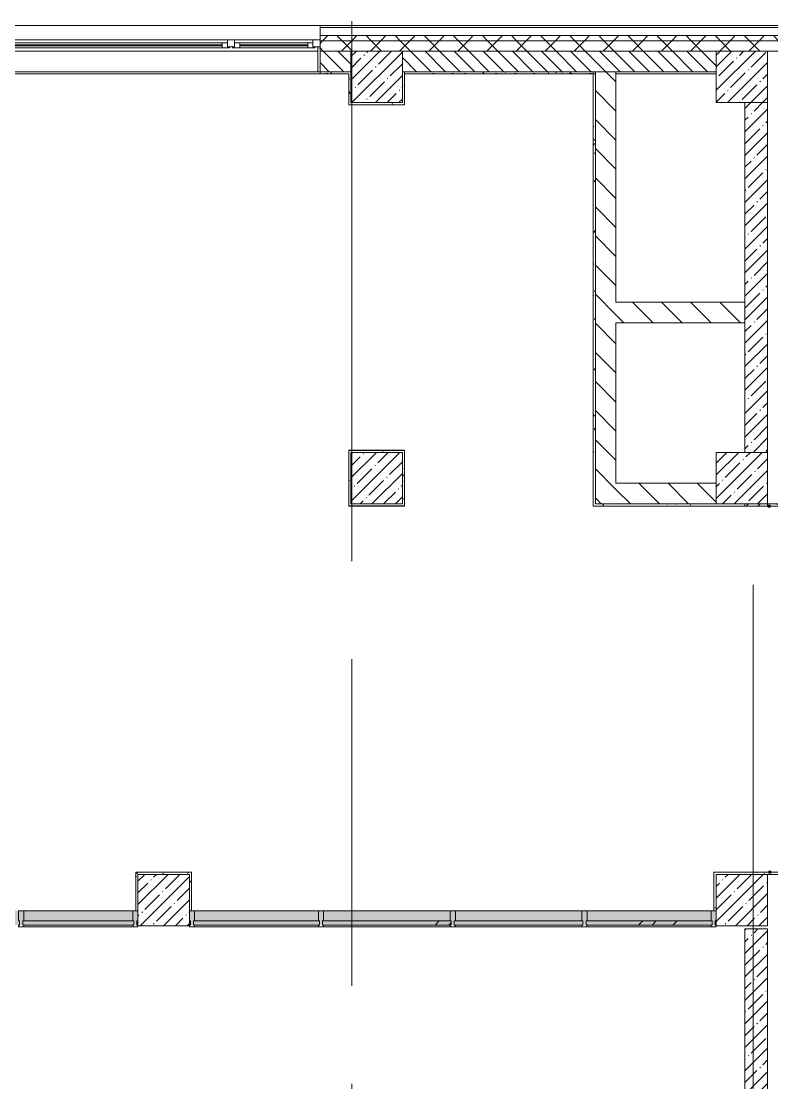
# Model space of a CAD drawing. Header units: millimetres. Extents: x -625 to 415037, y -3642 to 102118.
# Drawn here: x 366672 to 373968, y 17075 to 27390 of the extents above; entities that cross this region are included whole.
import ezdxf

# ---------------------------------------------------------------- set-up
doc = ezdxf.new("R2010")
doc.units = ezdxf.units.MM
doc.linetypes.add('Осевая', pattern=[6350, 1270, -952.5, 3175, -952.5])
doc.layers.add('A-AREA-PATT-3', color=7, linetype='Continuous', lineweight=5, true_color=0xe6fae8, transparency=1)
for name, color, linetype, lineweight in [('A-GLAZ', 7, 'Continuous', 9), ('A-GLAZ-1', 7, 'Continuous', 5), ('A-GLAZ-CURT', 7, 'Continuous', 9), ('A-GLAZ-CURT-1', 7, 'Continuous', 5), ('A-GLAZ-CURT-2', 7, 'Continuous', 20), ('A-GLAZ-CWMG', 7, 'Continuous', 9), ('A-GLAZ-CWMG-1', 7, 'Continuous', 20), ('A-WALL', 7, 'Continuous', 5), ('I-WALL', 7, 'Continuous', 5), ('S-COLS', 7, 'Continuous', 9), ('S-COLS-1', 7, 'Continuous', 5), ('Оси', 7, 'Continuous', 9), ('Оси-2', 7, 'Осевая', 9)]:
    doc.layers.add(name, color=color, linetype=linetype, lineweight=lineweight)
doc.layers.add('A-WALL-1', color=9, linetype='Continuous', lineweight=5, true_color=0x808080)
doc.layers.add('A-WALL-FNSH-1', color=9, linetype='Continuous', lineweight=5, true_color=0x808080)
pattern_1 = [(45, (289227.4, 1e-08), (-114.04925, 114.04925), []), (45, (289341.45, 1e-08), (-114.04925, 114.04925), [201.612, -40.322, 6.706, -33.617])]
pattern_2 = [(45, (289227.4, 1e-08), (-141.42136, 141.42136), []), (135, (289227.4, 1e-08), (-141.42136, -141.42136), [])]
pattern_3 = [(135, (289227.4, 1e-08), (-141.42136, -141.42136), [])]
pattern_4 = [(0, (289227.4, 1e-08), (243.84, 60.96), [20.117, -162.763, 20.117, -162.763, -975.36]), (0, (289227.4, 1e-08), (243.84, 60.96), [-365.76, 20.117, -345.643, 20.117, -162.763, -426.72]), (0, (289227.4, 1e-08), (243.84, 60.96), [-914.4, 20.117, -101.803, 20.117, -284.683]), (120, (289318.84, 30.48), (-174.71291, 180.691634), [20.117, -162.763, 20.117, -162.763, -975.36]), (120, (289318.84, 30.48), (-174.71291, 180.691634), [-365.76, 20.117, -345.643, 20.117, -162.763, -426.72]), (120, (289318.84, 30.48), (-174.71291, 180.691634), [-914.4, 20.117, -101.803, 20.117, -284.683]), (240, (289349.32, 152.4), (-69.12709, -241.651634), [20.117, -162.763, 20.117, -162.763, -975.36]), (240, (289349.32, 152.4), (-69.12709, -241.651634), [-365.76, 20.117, -345.643, 20.117, -162.763, -426.72]), (240, (289349.32, 152.4), (-69.12709, -241.651634), [-914.4, 20.117, -101.803, 20.117, -284.683])]

# ---------------------------------------------------------------- blocks, each defined once
blk = doc.blocks.new('BSC_Колонна _Прямоугольная - 500х500-23287078-Объем проектирования 3 этажа')
at = {"layer": 'S-COLS-1'}
h = blk.add_hatch(dxfattribs=at)
h.set_pattern_fill('FP_32', color=256, style=0, pattern_type=2)
h.set_pattern_definition([(45, (-84450, -22950), (-114.04925, 114.04925), []), (45, (-84335.95, -22950), (-114.04925, 114.04925), [201.613, -40.323, 6.706, -33.617])])
h.paths.add_polyline_path([(250, -250), (250, 250), (-250, 250), (-250, -250), (30, -250)])
for p, q in [((250, 250), (-250, 250)), ((-250, 250), (-250, -250)), ((250, -250), (250, 250)), ((-250, -250), (250, -250))]:
    blk.add_line(p, q, dxfattribs=at)
blk = doc.blocks.new('120_Окно_СКБ_2Ст - 120_Окно_СКБ_2Ст 3100х2500 _мал_створка слева_ 2-19089248-Объем проектирования 3 этажа')
at = {"layer": 'A-GLAZ'}
for p, q in [((-1550, -75), (-1550, -5)), ((-1550, -5), (-1480, -5)), ((-1480, -75), (-1550, -75)), ((-1480, -75), (-1500, -75)), ((-1500, -75), (-1500, -85)), ((-1500, -85), (670, -85)), ((670, -85), (-1500, -85)), ((-1480, -5), (-1480, -75)), ((650, -35), (-1480, -35)), ((-1480, -35), (-1480, -75)), ((-1430, -85), (-1430, -35)), ((600, -85), (600, -35)), ((650, -75), (650, -5)), ((650, -5), (720, -5)), ((650, -75), (650, -35)), ((720, -75), (650, -75)), ((670, -75), (650, -75)), ((670, -85), (670, -75)), ((720, -75), (700, -75)), ((700, -75), (700, -85)), ((700, -85), (1500, -85)), ((1500, -85), (700, -85)), ((720, -5), (720, -75)), ((1480, -35), (720, -35)), ((720, -35), (720, -75)), ((770, -85), (770, -35)), ((1430, -85), (1430, -35)), ((1480, -75), (1480, -5)), ((1480, -5), (1550, -5)), ((1480, -75), (1480, -35)), ((1550, -75), (1480, -75)), ((1500, -75), (1480, -75)), ((1500, -85), (1500, -75)), ((1550, -5), (1550, -75))]:
    blk.add_line(p, q, dxfattribs=at)
at = {"layer": 'A-GLAZ-1'}
for p, q in [((1550, -5), (-1550, -5)), ((-1530, -75), (-1500, -75)), ((-1430, -55), (600, -55)), ((600, -65), (-1430, -65)), ((670, -75), (700, -75)), ((770, -55), (1430, -55)), ((1430, -65), (770, -65)), ((1500, -75), (1530, -75))]:
    blk.add_line(p, q, dxfattribs=at)
blk = doc.blocks.new('BSC_Колонна _Прямоугольная - 500х500-V596-Объем проектирования 3 этажа')
at = {"layer": 'S-COLS-1'}
h = blk.add_hatch(dxfattribs=at)
h.set_pattern_fill('FP_136', color=256, style=0, pattern_type=2)
h.set_pattern_definition([(45, (-78830, -18850), (-114.04925, 114.04925), []), (45, (-78715.95, -18850), (-114.04925, 114.04925), [201.613, -40.323, 6.706, -33.617])])
h.paths.add_polyline_path([(-250, -250), (250, -250), (248, 250), (-250, 250), (-250, -243)])
for p, q in [((250, 250), (-250, 250)), ((-250, 250), (-250, -250)), ((250, -250), (250, 250)), ((-250, -250), (250, -250))]:
    blk.add_line(p, q, dxfattribs=at)
blk = doc.blocks.new('BSC_Колонна _Прямоугольная - 500х500-V597-Объем проектирования 3 этажа')
at = {"layer": 'S-COLS-1'}
h = blk.add_hatch(dxfattribs=at)
h.set_pattern_fill('FP_137', color=256, style=0, pattern_type=2)
h.set_pattern_definition([(45, (-84450, -18850), (-114.04925, 114.04925), []), (45, (-84335.95, -18850), (-114.04925, 114.04925), [201.613, -40.323, 6.706, -33.617])])
h.paths.add_polyline_path([(27, -250), (250, -250), (250, 250), (-250, 250), (-250, -250)])
for p, q in [((250, 250), (-250, 250)), ((-250, 250), (-250, -250)), ((250, -250), (250, 250)), ((-250, -250), (250, -250))]:
    blk.add_line(p, q, dxfattribs=at)
blk = doc.blocks.new('BSC_Колонна _Прямоугольная - 500х500-V598-Объем проектирования 3 этажа')
at = {"layer": 'S-COLS-1'}
h = blk.add_hatch(dxfattribs=at)
h.set_pattern_fill('FP_138', color=256, style=0, pattern_type=2)
h.set_pattern_definition([(45, (-80900, -22950), (-114.04925, 114.04925), []), (45, (-80785.95, -22950), (-114.04925, 114.04925), [201.613, -40.323, 6.706, -33.617])])
h.paths.add_polyline_path([(-250, -250), (250, -250), (250, 250), (-250, 250), (-250, -133)])
for p, q in [((250, 250), (-250, 250)), ((-250, 250), (-250, -250)), ((250, -250), (250, 250)), ((-250, -250), (250, -250))]:
    blk.add_line(p, q, dxfattribs=at)
blk = doc.blocks.new('Прямоугольный импост - Импост структурный с накладкой - 160мм-23618922-Объем проектирования 3 этажа')
at = {"layer": 'A-GLAZ-CWMG-1'}
for p, q in [((-50, 0), (-50, 17)), ((-50, 17), (0, 17)), ((-40, 0), (-50, 0)), ((-40, -40), (-40, 0)), ((0, 0), (-10, 0)), ((-10, 0), (-10, -40)), ((0, 17), (0, 7)), ((-50, -140), (-50, -40)), ((-50, -40), (-40, -40)), ((-10, -40), (0, -40)), ((0, -140), (-50, -140))]:
    blk.add_line(p, q, dxfattribs=at)
blk = doc.blocks.new('Системная панель - Стекло - 40мм-23618921-Объем проектирования 3 этажа')
at = {"layer": 'A-GLAZ-CURT-1'}
h = blk.add_hatch(dxfattribs=at)
h.set_pattern_fill('FP_227', color=256, style=0, pattern_type=2)
h.set_pattern_definition([(45, (-79932.5, -18407), (-565.6854, 565.6854), [400, -1200]), (45, (-80332.5, -18607), (-565.6854, 565.6854), [1200, -400]), (45, (-79532.5, -18807), (-565.6854, 565.6854), [400, -1200])])
h.paths.add_polyline_path([(393, 0), (613, 0), (613, 40), (-613, 40), (-613, 0), (-507, 0)])
at = {"layer": 'A-GLAZ-CURT-2'}
for p, q in [((613, 40), (-613, 40)), ((-613, 40), (-613, 0)), ((613, 0), (613, 40)), ((-613, 0), (613, 0))]:
    blk.add_line(p, q, dxfattribs=at)
blk = doc.blocks.new('Прямоугольный импост - Импост структурный с накладкой - 160мм-23562040-Объем проектирования 3 этажа')
at = {"layer": 'A-GLAZ-CWMG'}
for p, q in [((80335, 18747), (79130, 18747)), ((80335, 18590), (79130, 18590))]:
    blk.add_line(p, q, dxfattribs=at)
blk = doc.blocks.new('Прямоугольный импост - Импост структурный с накладкой - 160мм-V601-Объем проектирования 3 этажа')
at = {"layer": 'A-GLAZ-CWMG-1'}
for p, q in [((0, 17), (-50, 17)), ((-50, 17), (-50, 0)), ((-50, 0), (-40, 0)), ((-40, 0), (-40, -40)), ((-10, -40), (-10, 0)), ((-10, 0), (0, 0)), ((0, 7), (0, 17)), ((-40, -40), (-50, -40)), ((-50, -40), (-50, -140)), ((0, -40), (-10, -40)), ((-50, -140), (0, -140))]:
    blk.add_line(p, q, dxfattribs=at)
blk = doc.blocks.new('Системная панель - Стекло - 40мм-V602-Объем проектирования 3 этажа')
at = {"layer": 'A-GLAZ-CURT-1'}
h = blk.add_hatch(dxfattribs=at)
h.set_pattern_fill('FP_228', color=256, style=0, pattern_type=2)
h.set_pattern_definition([(45, (-83747.5, -18407), (-565.6854, 565.6854), [400, -1200]), (45, (-84147.5, -18607), (-565.6854, 565.6854), [1200, -400]), (45, (-83347.5, -18807), (-565.6854, 565.6854), [400, -1200])])
h.paths.add_polyline_path([(-122, 0), (613, 0), (613, 40), (-613, 40), (-613, 0), (-158, 0)])
at = {"layer": 'A-GLAZ-CURT-2'}
for p, q in [((613, 40), (-613, 40)), ((-613, 40), (-613, 0)), ((613, 0), (613, 40)), ((-613, 0), (613, 0))]:
    blk.add_line(p, q, dxfattribs=at)
blk = doc.blocks.new('Прямоугольный импост - Импост структурный с накладкой - 160мм-23618920-Объем проектирования 3 этажа')
at = {"layer": 'A-GLAZ-CWMG-1'}
for p, q in [((-25, 0), (-25, 17)), ((-25, 17), (25, 17)), ((-15, 0), (-25, 0)), ((-15, -40), (-15, 0)), ((25, 0), (15, 0)), ((15, 0), (15, -40)), ((25, 17), (25, 0)), ((-25, -140), (-25, -40)), ((-25, -40), (-15, -40)), ((15, -40), (25, -40)), ((25, -40), (25, -140)), ((25, -140), (-25, -140))]:
    blk.add_line(p, q, dxfattribs=at)
blk = doc.blocks.new('Системная панель - Стекло - 40мм-23618924-Объем проектирования 3 этажа')
at = {"layer": 'A-GLAZ-CURT-2'}
for p, q in [((625, 40), (-625, 40)), ((-625, 40), (-625, 0)), ((-625, 0), (625, 0)), ((625, 0), (625, 40))]:
    blk.add_line(p, q, dxfattribs=at)
blk = doc.blocks.new('Прямоугольный импост - Импост структурный с накладкой - 160мм-22751478-Объем проектирования 3 этажа')
at = {"layer": 'A-GLAZ-CWMG'}
for p, q in [((82895, 18747), (81665, 18747)), ((82895, 18590), (81665, 18590))]:
    blk.add_line(p, q, dxfattribs=at)
blk = doc.blocks.new('Системная панель - Стекло - 40мм-V638-Объем проектирования 3 этажа')
at = {"layer": 'A-GLAZ-CURT-1'}
h = blk.add_hatch(dxfattribs=at)
h.set_pattern_fill('FP_230', color=256, style=0, pattern_type=2)
h.set_pattern_definition([(45, (-81200, -18407), (-565.6854, 565.6854), [400, -1200]), (45, (-81600, -18607), (-565.6854, 565.6854), [1200, -400]), (45, (-80800, -18807), (-565.6854, 565.6854), [400, -1200])])
h.paths.add_polyline_path([(-625, 0), (625, 0), (625, 40), (-625, 40), (-625, 36)])
at = {"layer": 'A-GLAZ-CURT-2'}
for p, q in [((625, 40), (-625, 40)), ((-625, 40), (-625, 0)), ((-625, 0), (625, 0)), ((625, 0), (625, 40))]:
    blk.add_line(p, q, dxfattribs=at)
blk = doc.blocks.new('Системная панель - Стекло - 40мм-V643-Объем проектирования 3 этажа')
at = {"layer": 'A-GLAZ-CURT-2'}
for p, q in [((540, 40), (-540, 40)), ((-540, 40), (-540, 0)), ((-540, 0), (540, 0)), ((540, 0), (540, 40))]:
    blk.add_line(p, q, dxfattribs=at)
blk = doc.blocks.new('Прямоугольный импост - Импост структурный с накладкой - 160мм-23562401-Объем проектирования 3 этажа')
at = {"layer": 'A-GLAZ-CWMG'}
for p, q in [((75150, 18747), (74090, 18747)), ((75150, 18590), (74090, 18590))]:
    blk.add_line(p, q, dxfattribs=at)

msp = doc.modelspace()

# ---------------------------------------------------------------- hatches: boundary and pattern name
at = {"layer": 'A-AREA-PATT-3'}
h = msp.add_hatch(color=256, dxfattribs=at)
h.paths.add_polyline_path([(357898, 11800), (358061, 11800), (358061, 11820), (358021, 11820), (358021, 11840), (358031, 11840), (358031, 11940), (357971, 11940), (357971, 11900), (357898, 11900), (357898, 11857)])
h.paths.add_polyline_path([(359421, 11800), (359451, 11800), (359451, 11840), (359461, 11840), (359461, 11800), (359517, 11800), (359516, 11900), (359461, 11900), (359461, 11940), (359411, 11940), (359411, 11840), (359421, 11840), (359421, 11820), (359371, 11820), (359371, 11800), (359411, 11800)])
h.paths.add_polyline_path([(372162, 15493), (373427, 15494), (373427, 15593), (373417, 15593), (373417, 15633), (368317, 15633), (368317, 15593), (368307, 15593), (368307, 15493), (372132, 15493)])
h.paths.add_polyline_path([(365002, 15493), (367807, 15495), (367807, 15593), (367797, 15593), (367797, 15633), (363277, 15632), (363277, 15593), (363267, 15593), (363267, 15493), (364611, 15493)])
h.paths.add_polyline_path([(363210, 15650), (363210, 15660), (363250, 15660), (363249, 18590), (363210, 18590), (363210, 18600), (363112, 18599), (363110, 15650)])
h.paths.add_polyline_path([(369572, 18607), (373417, 18607), (373417, 18647), (373427, 18647), (373427, 18747), (368307, 18745), (368307, 18647), (368317, 18647), (368317, 18607), (369562, 18607)])
h.paths.add_polyline_path([(367797, 18607), (367797, 18647), (367807, 18647), (367807, 18747), (363267, 18747), (363267, 18647), (363277, 18647), (363279, 18607), (367793, 18607)])
h.paths.add_polyline_path([(373958, 19121), (373958, 19131), (373938, 19131), (373938, 19121)])
h.paths.add_polyline_path([(373932, 22669), (373952, 22669), (373952, 22680), (373932, 22680)])
at = {"layer": 'A-WALL'}
h = msp.add_hatch(dxfattribs=at)
h.set_pattern_fill('FP_24', color=256, style=0, pattern_type=2)
h.set_pattern_definition(pattern_2)
h.paths.add_polyline_path([(382406, 27200), (382437, 27200), (382437, 27250), (369577, 27250), (369577, 27200), (382387, 27200)])
h.paths.add_polyline_path([(363288, 27200), (363477, 27200), (363477, 27250), (362137, 27250), (362137, 27200), (363287, 27200)])
h.paths.add_polyline_path([(365577, 27200), (366477, 27200), (366477, 27250), (365577, 27250), (365577, 27210)])
h.paths.add_polyline_path([(359563, 27200), (360037, 27200), (360037, 27250), (358837, 27250), (358837, 27200), (359537, 27200)])
h.paths.add_polyline_path([(355747, 27200), (356337, 27200), (356337, 27250), (355747, 27250), (355747, 27243)])
h = msp.add_hatch(dxfattribs=at)
h.set_pattern_fill('FP_24', color=256, style=0, pattern_type=2)
h.set_pattern_definition(pattern_2)
h.paths.add_polyline_path([(375880, 27100), (382387, 27100), (382387, 27200), (369577, 27200), (369577, 27100), (373977, 27100)])
h.paths.add_polyline_path([(359537, 27100), (360037, 27100), (360037, 27200), (358837, 27200), (358837, 27100), (359019, 27100)])
h.paths.add_polyline_path([(355987, 27100), (356337, 27100), (356337, 27200), (355747, 27200), (355747, 27100), (355756, 27100)])
h.paths.add_polyline_path([(362137, 27100), (363477, 27100), (363477, 27200), (362137, 27200), (362137, 27140)])
h.paths.add_polyline_path([(365577, 27100), (366477, 27100), (366477, 27200), (365577, 27200), (365577, 27129)])
h = msp.add_hatch(dxfattribs=at)
h.set_pattern_fill('FP_2', color=256, style=0, pattern_type=2)
h.set_pattern_definition([(135, (289227.4, 1e-08), (-70.71068, -70.71068), [])])
h.paths.add_polyline_path([(370377, 26900), (373427, 26900), (373427, 27100), (370377, 27100), (370377, 27003)])
h.paths.add_polyline_path([(369877, 26900), (369877, 27100), (369577, 27100), (369577, 26900)])
h.paths.add_polyline_path([(365977, 26900), (365977, 27100), (365577, 27100), (365577, 26900), (365818, 26900)])
h.paths.add_polyline_path([(363267, 26900), (363477, 26900), (363477, 27100), (363267, 27100)])
h.paths.add_polyline_path([(362625, 26900), (362767, 26900), (362767, 27100), (362137, 27100), (362137, 26900), (362624, 26900)])
h.paths.add_polyline_path([(359019, 26900), (359537, 26900), (359537, 27100), (358837, 27100), (358837, 26900)])
h.paths.add_polyline_path([(356006, 26900), (356337, 26900), (356337, 27100), (355987, 27100), (355987, 26900)])
at = {"layer": 'I-WALL'}
h = msp.add_hatch(dxfattribs=at)
h.set_pattern_fill('FP_191', color=256, style=0, pattern_type=2)
h.set_pattern_definition(pattern_4)
h.paths.add_polyline_path([(369557, 26900), (369577, 26900), (369577, 27140), (369557, 27140), (369557, 26977)])
h = msp.add_hatch(dxfattribs=at)
h.set_pattern_fill('FP_191', color=256, style=0, pattern_type=2)
h.set_pattern_definition(pattern_4)
h.paths.add_polyline_path([(369577, 26880), (369877, 26880), (369877, 26900), (369577, 26900)])
h = msp.add_hatch(dxfattribs=at)
h.set_pattern_fill('FP_191', color=256, style=0, pattern_type=2)
h.set_pattern_definition(pattern_4)
h.paths.add_polyline_path([(369857, 26580), (369877, 26580), (369877, 26880), (369857, 26879), (369857, 26600)])
h = msp.add_hatch(dxfattribs=at)
h.set_pattern_fill('FP_191', color=256, style=0, pattern_type=2)
h.set_pattern_definition(pattern_4)
h.paths.add_polyline_path([(370388, 26600), (370397, 26600), (370397, 26900), (370377, 26900), (370377, 26600)])
h = msp.add_hatch(dxfattribs=at)
h.set_pattern_fill('FP_191', color=256, style=0, pattern_type=2)
h.set_pattern_definition(pattern_4)
h.paths.add_polyline_path([(372233, 26880), (372253, 26900), (370397, 26900), (370398, 26880), (372233, 26880)])
h = msp.add_hatch(dxfattribs=at)
h.set_pattern_fill('FP_191', color=256, style=0, pattern_type=2)
h.set_pattern_definition(pattern_4)
h.paths.add_polyline_path([(372253, 22680), (372253, 26900), (372233, 26876), (372233, 22680)])
h = msp.add_hatch(dxfattribs=at)
h.set_pattern_fill('FP_23', color=256, style=0, pattern_type=2)
h.set_pattern_definition(pattern_3)
h.paths.add_polyline_path([(372253, 24260), (372453, 24260), (372453, 26900), (372253, 26900), (372253, 24283)])
h = msp.add_hatch(dxfattribs=at)
h.set_pattern_fill('FP_191', color=256, style=0, pattern_type=2)
h.set_pattern_definition(pattern_4)
h.paths.add_polyline_path([(370377, 26580), (370397, 26580), (370397, 26600), (369877, 26600), (369877, 26580), (370374, 26580)])
h = msp.add_hatch(dxfattribs=at)
h.set_pattern_fill('FP_1', color=256, style=0, pattern_type=2)
h.set_pattern_definition(pattern_1)
h.paths.add_polyline_path([(373927, 22680), (373927, 22700), (373707, 22700), (373707, 22680)])
h.paths.add_polyline_path([(373736, 23200), (373927, 23200), (373927, 26600), (373707, 26600), (373707, 23200)])
h = msp.add_hatch(dxfattribs=at)
h.set_pattern_fill('FP_23', color=256, style=0, pattern_type=2)
h.set_pattern_definition(pattern_3)
h.paths.add_polyline_path([(372453, 24460), (373707, 24460), (373707, 24660), (372453, 24660)])
h = msp.add_hatch(dxfattribs=at)
h.set_pattern_fill('FP_23', color=256, style=0, pattern_type=2)
h.set_pattern_definition(pattern_3)
h.paths.add_polyline_path([(372453, 22700), (372453, 24260), (372253, 24260), (372253, 22700)])
h = msp.add_hatch(dxfattribs=at)
h.set_pattern_fill('FP_191', color=256, style=0, pattern_type=2)
h.set_pattern_definition(pattern_4)
h.paths.add_polyline_path([(369857, 23200), (370377, 23200), (370377, 23220), (369857, 23220)])
h = msp.add_hatch(dxfattribs=at)
h.set_pattern_fill('FP_191', color=256, style=0, pattern_type=2)
h.set_pattern_definition(pattern_4)
h.paths.add_polyline_path([(370397, 22680), (370397, 23220), (370377, 23220), (370377, 22680)])
h = msp.add_hatch(dxfattribs=at)
h.set_pattern_fill('FP_191', color=256, style=0, pattern_type=2)
h.set_pattern_definition(pattern_4)
h.paths.add_polyline_path([(369877, 22680), (369877, 23200), (369857, 23200), (369857, 22680)])
h = msp.add_hatch(dxfattribs=at)
h.set_pattern_fill('FP_23', color=256, style=0, pattern_type=2)
h.set_pattern_definition(pattern_3)
h.paths.add_polyline_path([(373407, 22700), (373427, 22700), (373427, 22900), (372453, 22900), (372453, 22700), (372779, 22700)])
h = msp.add_hatch(dxfattribs=at)
h.set_pattern_fill('FP_191', color=256, style=0, pattern_type=2)
h.set_pattern_definition(pattern_4)
h.paths.add_polyline_path([(372253, 22680), (373707, 22680), (373707, 22700), (372253, 22700), (372253, 22680)])
h.paths.add_polyline_path([(374197, 22680), (374197, 22700), (373927, 22700), (373927, 22680), (374197, 22680)])
h = msp.add_hatch(dxfattribs=at)
h.set_pattern_fill('FP_191', color=256, style=0, pattern_type=2)
h.set_pattern_definition(pattern_4)
h.paths.add_polyline_path([(368307, 19100), (368307, 19120), (367787, 19120), (367787, 19100), (368305, 19100)])
h = msp.add_hatch(dxfattribs=at)
h.set_pattern_fill('FP_191', color=256, style=0, pattern_type=2)
h.set_pattern_definition(pattern_4)
h.paths.add_polyline_path([(367787, 18747), (367807, 18748), (367807, 19100), (367787, 19099), (367787, 18747)])
h = msp.add_hatch(dxfattribs=at)
h.set_pattern_fill('FP_191', color=256, style=0, pattern_type=2)
h.set_pattern_definition(pattern_4)
h.paths.add_polyline_path([(368307, 18747), (368327, 18747), (368327, 19120), (368307, 19120), (368307, 18848)])
h = msp.add_hatch(dxfattribs=at)
h.set_pattern_fill('FP_191', color=256, style=0, pattern_type=2)
h.set_pattern_definition(pattern_4)
h.paths.add_polyline_path([(373594, 19100), (374197, 19100), (374197, 19120), (373407, 19120), (373407, 19100), (373573, 19100)])
h = msp.add_hatch(dxfattribs=at)
h.set_pattern_fill('FP_191', color=256, style=0, pattern_type=2)
h.set_pattern_definition(pattern_4)
h.paths.add_polyline_path([(373407, 18747), (373427, 18747), (373427, 19100), (373407, 19099)])
h = msp.add_hatch(dxfattribs=at)
h.set_pattern_fill('FP_1', color=256, style=0, pattern_type=2)
h.set_pattern_definition(pattern_1)
h.paths.add_polyline_path([(373719, 15530), (373927, 15530), (373927, 18570), (373707, 18570), (373707, 15530), (373714, 15530)])
at = {"layer": 'S-COLS-1'}
h = msp.add_hatch(dxfattribs=at)
h.set_pattern_fill('FP_1', color=256, style=0, pattern_type=2)
h.set_pattern_definition(pattern_1)
h.paths.add_polyline_path([(369877, 26600), (370377, 26600), (370377, 27100), (369877, 27100), (369877, 26603)])
h = msp.add_hatch(dxfattribs=at)
h.set_pattern_fill('FP_1', color=256, style=0, pattern_type=2)
h.set_pattern_definition(pattern_1)
h.paths.add_polyline_path([(373704, 26600), (373927, 26600), (373927, 27100), (373427, 27100), (373427, 26600)])

# ---------------------------------------------------------------- linework, layer by layer
at = {"layer": 'A-WALL'}
for p, q in [((366477, 27350), (369577, 27350)), ((382517, 27330), (369577, 27330)), ((382437, 27250), (369577, 27250)), ((382387, 27200), (369577, 27200)), ((373427, 26900), (373427, 27100)), ((369877, 26900), (369557, 26900)), ((369857, 26880), (369857, 26879)), ((372253, 26900), (370377, 26900)), ((372233, 26879), (372232, 26879)), ((372233, 26900), (372233, 22679)), ((373707, 22700), (373707, 22680)), ((373927, 22700), (373927, 22680))]:
    msp.add_line(p, q, dxfattribs=at)
at = {"layer": 'A-WALL-1'}
for p, q in [((369577, 27330), (369577, 26880)), ((369577, 27140), (369557, 27140)), ((369557, 27140), (369557, 26900)), ((382287, 27100), (369577, 27100)), ((369877, 26600), (369877, 27100)), ((370377, 27100), (370377, 26600)), ((369577, 26880), (369857, 26880)), ((370397, 26880), (372253, 26880)), ((372253, 26900), (373427, 26900)), ((372253, 26900), (372253, 22700)), ((372453, 24660), (372453, 26900)), ((370377, 26600), (369877, 26600)), ((373927, 26600), (373707, 26600)), ((373707, 26600), (373707, 23200)), ((373927, 23200), (373927, 26600)), ((373707, 24660), (372453, 24660)), ((372453, 24460), (373707, 24460)), ((372453, 22900), (372453, 24460)), ((370397, 23220), (369857, 23220)), ((369857, 23220), (369857, 22680)), ((370397, 22680), (370397, 23220)), ((373427, 22900), (372453, 22900)), ((372253, 22700), (373427, 22700)), ((374197, 22700), (373927, 22700)), ((369857, 22680), (370397, 22680)), ((373932, 22680), (373952, 22680)), ((367787, 19120), (367787, 19120)), ((373927, 19100), (374197, 19100)), ((373958, 19120), (373938, 19120)), ((367787, 18747), (367807, 18747)), ((368307, 18747), (368327, 18747)), ((373407, 18747), (373427, 18747)), ((373707, 18570), (373707, 15530)), ((373927, 18570), (373707, 18570)), ((373927, 15530), (373927, 18570))]:
    msp.add_line(p, q, dxfattribs=at)
at = {"layer": 'A-WALL-FNSH-1'}
for p, q in [((382537, 27350), (369577, 27350)), ((369577, 27350), (369577, 27330)), ((369557, 27140), (369556, 27140)), ((369556, 27140), (369556, 26900)), ((369556, 26900), (369557, 26900)), ((369577, 26880), (369577, 26879)), ((369577, 26879), (369856, 26879)), ((369856, 26879), (369856, 26579)), ((370397, 26900), (370397, 26580)), ((370398, 26880), (370398, 26900)), ((370398, 26579), (370398, 26879)), ((370398, 26879), (372232, 26879)), ((372232, 26879), (372232, 22679)), ((369856, 26579), (370398, 26579)), ((370398, 23221), (369856, 23221)), ((369856, 23221), (369856, 22679)), ((370398, 22679), (370398, 23221)), ((369856, 22679), (370398, 22679)), ((372232, 22679), (374218, 22679)), ((373952, 22689), (373932, 22689)), ((373932, 22689), (373932, 22669)), ((373932, 22669), (373952, 22669)), ((373952, 22669), (373952, 22689)), ((368328, 19121), (367786, 19121)), ((367786, 19121), (367786, 18747)), ((368328, 18747), (368328, 19121)), ((374218, 19121), (373406, 19121)), ((373406, 19121), (373406, 18747)), ((373958, 19131), (373938, 19131)), ((373938, 19131), (373938, 19111)), ((373938, 19111), (373958, 19111)), ((373958, 19111), (373958, 19131)), ((367786, 18747), (367787, 18747)), ((368327, 18747), (368328, 18747)), ((373406, 18747), (373407, 18747))]:
    msp.add_line(p, q, dxfattribs=at)
at = {"layer": 'I-WALL'}
for p, q in [((366497, 27100), (369557, 27100)), ((366497, 27100), (369557, 27100)), ((366497, 26880), (369577, 26880)), ((369556, 26900), (366498, 26900)), ((369577, 26880), (366498, 26880)), ((369577, 26879), (366498, 26879)), ((373427, 26880), (372453, 26880))]:
    msp.add_line(p, q, dxfattribs=at)
at = {"layer": 'S-COLS'}
for p, q in [((369877, 27100), (369877, 26900)), ((370377, 26900), (370377, 27100)), ((373427, 27100), (373427, 26900))]:
    msp.add_line(p, q, dxfattribs=at)
at = {"layer": 'S-COLS-1'}
for p, q in [((370377, 27100), (369877, 27100)), ((373927, 27100), (373427, 27100)), ((373927, 26600), (373927, 27100)), ((369877, 26900), (369877, 26600)), ((370377, 26600), (370377, 26900)), ((373427, 26900), (373427, 26600)), ((369877, 26600), (370377, 26600)), ((373427, 26600), (373927, 26600))]:
    msp.add_line(p, q, dxfattribs=at)
at = {"layer": 'Оси'}
for p, q in [((369887, 22390), (369887, 27390)), ((373787, 16915), (373787, 21915))]:
    msp.add_line(p, q, dxfattribs=at)
at = {"layer": 'Оси-2'}
msp.add_line((369887, 3094), (369887, 22390), dxfattribs=at)

# ---------------------------------------------------------------- block references
at = {"layer": 'A-GLAZ', "color": 3}
msp.add_blockref('120_Окно_СКБ_2Ст - 120_Окно_СКБ_2Ст 3100х2500 _мал_створка слева_ 2-19089248-Объем проектирования 3 этажа', (368027, 27215), dxfattribs=at)
at = {"layer": 'A-GLAZ-CURT'}
for name, p in [('Системная панель - Стекло - 40мм-V643-Объем проектирования 3 этажа', (367227, 18607)), ('Системная панель - Стекло - 40мм-23618921-Объем проектирования 3 этажа', (368960, 18607)), ('Системная панель - Стекло - 40мм-V638-Объем проектирования 3 этажа', (370227, 18607)), ('Системная панель - Стекло - 40мм-23618924-Объем проектирования 3 этажа', (371507, 18607)), ('Системная панель - Стекло - 40мм-V602-Объем проектирования 3 этажа', (372775, 18607))]:
    msp.add_blockref(name, p, dxfattribs=at)
at = {"layer": 'A-GLAZ-CWMG', "extrusion": (0, 0, -1), "rotation": 180}
for name, p in [('Прямоугольный импост - Импост структурный с накладкой - 160мм-23618920-Объем проектирования 3 этажа', (-366672, 18607)), ('Прямоугольный импост - Импост структурный с накладкой - 160мм-23618922-Объем проектирования 3 этажа', (-367807, 18607)), ('Прямоугольный импост - Импост структурный с накладкой - 160мм-23618920-Объем проектирования 3 этажа', (-369587, 18607)), ('Прямоугольный импост - Импост структурный с накладкой - 160мм-23618920-Объем проектирования 3 этажа', (-370867, 18607)), ('Прямоугольный импост - Импост структурный с накладкой - 160мм-23618920-Объем проектирования 3 этажа', (-372147, 18607)), ('Прямоугольный импост - Импост структурный с накладкой - 160мм-23618922-Объем проектирования 3 этажа', (-373427, 18607))]:
    msp.add_blockref(name, p, dxfattribs=at)
at = {"layer": 'A-GLAZ-CWMG'}
for name, p in [('Прямоугольный импост - Импост структурный с накладкой - 160мм-23562401-Объем проектирования 3 этажа', (292607, 0)), ('Прямоугольный импост - Импост структурный с накладкой - 160мм-23562040-Объем проектирования 3 этажа', (289227, 0)), ('Прямоугольный импост - Импост структурный с накладкой - 160мм-22751478-Объем проектирования 3 этажа', (287947, 0)), ('Прямоугольный импост - Импост структурный с накладкой - 160мм-22751478-Объем проектирования 3 этажа', (289227, 0)), ('Прямоугольный импост - Импост структурный с накладкой - 160мм-23562040-Объем проектирования 3 этажа', (293042, 0))]:
    msp.add_blockref(name, p, dxfattribs=at)
at = {"layer": 'A-GLAZ-CWMG', "rotation": 180}
msp.add_blockref('Прямоугольный импост - Импост структурный с накладкой - 160мм-V601-Объем проектирования 3 этажа', (368307, 18607), dxfattribs=at)
at = {"layer": 'S-COLS'}
for name, p in [('BSC_Колонна _Прямоугольная - 500х500-V598-Объем проектирования 3 этажа', (370127, 22950)), ('BSC_Колонна _Прямоугольная - 500х500-23287078-Объем проектирования 3 этажа', (373677, 22950)), ('BSC_Колонна _Прямоугольная - 500х500-V596-Объем проектирования 3 этажа', (368057, 18850)), ('BSC_Колонна _Прямоугольная - 500х500-V597-Объем проектирования 3 этажа', (373677, 18850))]:
    msp.add_blockref(name, p, dxfattribs=at)

doc.saveas('drawing.dxf')
